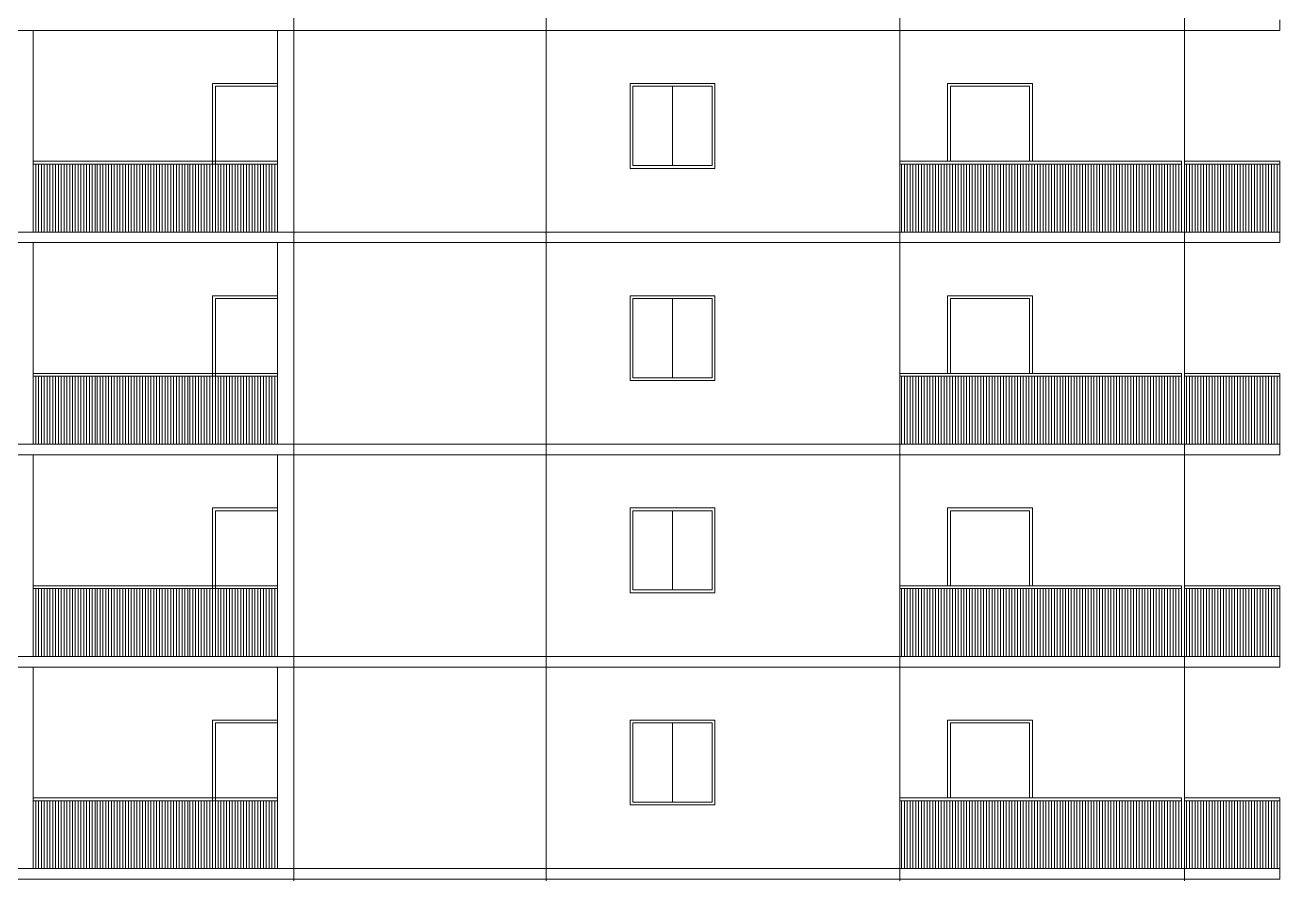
# Model space of a CAD drawing. Header units: inches. Extents: x 1090 to 1325, y 2 to 154.
# Drawn here: x 1176.18 to 1193.92, y 30.9 to 42.9 of the extents above; entities that cross this region are included whole.
import ezdxf

# ---------------------------------------------------------------- set-up
doc = ezdxf.new("R2010")
doc.units = ezdxf.units.IN
doc.header["$MEASUREMENT"] = 0
doc.layers.add('elev 1', color=252, linetype='Continuous', lineweight=9)

msp = doc.modelspace()

# ---------------------------------------------------------------- linework, layer by layer
at = {"layer": 'elev 1'}
for p, q in [((1179.978, 21.971), (1179.978, 61.971)), ((1183.548, 21.971), (1183.548, 61.971)), ((1188.548, 61.971), (1188.548, 21.821)), ((1192.573, 12.971), (1192.573, 61.971)), ((1176.293, 42.821), (1176.293, 39.971)), ((1179.748, 42.821), (1179.748, 39.971)), ((1179.978, 42.821), (1179.978, 39.971)), ((1185.332, 42.031), (1185.332, 40.911)), ((1179.748, 40.971), (1176.293, 40.971)), ((1179.748, 40.931), (1176.293, 40.931)), ((1176.328, 39.971), (1176.328, 40.931)), ((1176.368, 39.971), (1176.368, 40.931)), ((1176.408, 39.971), (1176.408, 40.931)), ((1176.448, 39.971), (1176.448, 40.931)), ((1176.488, 39.971), (1176.488, 40.931)), ((1176.528, 39.971), (1176.528, 40.931)), ((1176.568, 39.971), (1176.568, 40.931)), ((1176.608, 39.971), (1176.608, 40.931)), ((1176.648, 39.971), (1176.648, 40.931)), ((1176.688, 39.971), (1176.688, 40.931)), ((1176.728, 39.971), (1176.728, 40.931)), ((1176.768, 39.971), (1176.768, 40.931)), ((1176.808, 39.971), (1176.808, 40.931)), ((1176.848, 39.971), (1176.848, 40.931)), ((1176.888, 39.971), (1176.888, 40.931)), ((1176.928, 39.971), (1176.928, 40.931)), ((1176.968, 39.971), (1176.968, 40.931)), ((1177.008, 39.971), (1177.008, 40.931)), ((1177.048, 39.971), (1177.048, 40.931)), ((1177.088, 39.971), (1177.088, 40.931)), ((1177.128, 39.971), (1177.128, 40.931)), ((1177.168, 39.971), (1177.168, 40.931)), ((1177.198, 39.971), (1177.198, 40.931)), ((1177.238, 39.971), (1177.238, 40.931)), ((1177.278, 39.971), (1177.278, 40.931)), ((1177.318, 39.971), (1177.318, 40.931)), ((1177.358, 39.971), (1177.358, 40.931)), ((1177.398, 39.971), (1177.398, 40.931)), ((1177.438, 39.971), (1177.438, 40.931)), ((1177.478, 39.971), (1177.478, 40.931)), ((1177.518, 39.971), (1177.518, 40.931)), ((1177.558, 39.971), (1177.558, 40.931)), ((1177.598, 39.971), (1177.598, 40.931)), ((1177.638, 39.971), (1177.638, 40.931)), ((1177.678, 39.971), (1177.678, 40.931)), ((1177.718, 39.971), (1177.718, 40.931)), ((1177.758, 39.971), (1177.758, 40.931)), ((1177.798, 39.971), (1177.798, 40.931)), ((1177.838, 39.971), (1177.838, 40.931)), ((1177.878, 39.971), (1177.878, 40.931)), ((1177.918, 39.971), (1177.918, 40.931)), ((1177.958, 39.971), (1177.958, 40.931)), ((1177.998, 39.971), (1177.998, 40.931)), ((1178.038, 39.971), (1178.038, 40.931)), ((1178.078, 39.971), (1178.078, 40.931)), ((1178.118, 39.971), (1178.118, 40.931)), ((1178.158, 39.971), (1178.158, 40.931)), ((1178.198, 39.971), (1178.198, 40.931)), ((1178.238, 39.971), (1178.238, 40.931)), ((1178.278, 39.971), (1178.278, 40.931)), ((1178.318, 39.971), (1178.318, 40.931)), ((1178.358, 39.971), (1178.358, 40.931)), ((1178.398, 39.971), (1178.398, 40.931)), ((1178.438, 39.971), (1178.438, 40.931)), ((1178.478, 39.971), (1178.478, 40.931)), ((1178.508, 39.971), (1178.508, 40.931)), ((1178.548, 39.971), (1178.548, 40.931)), ((1178.588, 39.971), (1178.588, 40.931)), ((1178.628, 39.971), (1178.628, 40.931)), ((1178.668, 39.971), (1178.668, 40.931)), ((1178.708, 39.971), (1178.708, 40.931)), ((1178.748, 39.971), (1178.748, 40.931)), ((1178.788, 39.971), (1178.788, 40.931)), ((1178.828, 39.971), (1178.828, 40.931)), ((1178.868, 39.971), (1178.868, 40.931)), ((1178.908, 39.971), (1178.908, 40.931)), ((1178.948, 39.971), (1178.948, 40.931)), ((1178.988, 39.971), (1178.988, 40.931)), ((1179.028, 39.971), (1179.028, 40.931)), ((1179.068, 39.971), (1179.068, 40.931)), ((1179.108, 39.971), (1179.108, 40.931)), ((1179.148, 39.971), (1179.148, 40.931)), ((1179.188, 39.971), (1179.188, 40.931)), ((1179.228, 39.971), (1179.228, 40.931)), ((1179.268, 39.971), (1179.268, 40.931)), ((1179.308, 39.971), (1179.308, 40.931)), ((1179.348, 39.971), (1179.348, 40.931)), ((1179.388, 39.971), (1179.388, 40.931)), ((1179.428, 39.971), (1179.428, 40.931)), ((1179.468, 39.971), (1179.468, 40.931)), ((1179.508, 39.971), (1179.508, 40.931)), ((1179.548, 39.971), (1179.548, 40.931)), ((1179.588, 39.971), (1179.588, 40.931)), ((1179.628, 39.971), (1179.628, 40.931)), ((1179.668, 39.971), (1179.668, 40.931)), ((1179.708, 39.971), (1179.708, 40.931)), ((1179.748, 39.971), (1179.748, 40.931)), ((1192.533, 40.971), (1188.548, 40.971)), ((1192.533, 40.931), (1188.548, 40.931)), ((1188.573, 39.971), (1188.573, 40.931)), ((1188.613, 39.971), (1188.613, 40.931)), ((1188.653, 39.971), (1188.653, 40.931)), ((1188.693, 39.971), (1188.693, 40.931)), ((1188.733, 39.971), (1188.733, 40.931)), ((1188.773, 39.971), (1188.773, 40.931)), ((1188.813, 39.971), (1188.813, 40.931)), ((1188.853, 39.971), (1188.853, 40.931)), ((1188.893, 39.971), (1188.893, 40.931)), ((1188.933, 39.971), (1188.933, 40.931)), ((1188.973, 39.971), (1188.973, 40.931)), ((1189.013, 39.971), (1189.013, 40.931)), ((1189.053, 39.971), (1189.053, 40.931)), ((1189.093, 39.971), (1189.093, 40.931)), ((1189.133, 39.971), (1189.133, 40.931)), ((1189.173, 39.971), (1189.173, 40.931)), ((1189.213, 39.971), (1189.213, 40.931)), ((1189.253, 39.971), (1189.253, 40.931)), ((1189.293, 39.971), (1189.293, 40.931)), ((1189.333, 39.971), (1189.333, 40.931)), ((1189.373, 39.971), (1189.373, 40.931)), ((1189.413, 39.971), (1189.413, 40.931)), ((1189.453, 39.971), (1189.453, 40.931)), ((1189.493, 39.971), (1189.493, 40.931)), ((1189.533, 39.971), (1189.533, 40.931)), ((1189.573, 39.971), (1189.573, 40.931)), ((1189.613, 39.971), (1189.613, 40.931)), ((1189.653, 39.971), (1189.653, 40.931)), ((1189.693, 39.971), (1189.693, 40.931)), ((1189.733, 39.971), (1189.733, 40.931)), ((1189.773, 39.971), (1189.773, 40.931)), ((1189.813, 39.971), (1189.813, 40.931)), ((1189.853, 39.971), (1189.853, 40.931)), ((1189.893, 39.971), (1189.893, 40.931)), ((1189.933, 39.971), (1189.933, 40.931)), ((1189.973, 39.971), (1189.973, 40.931)), ((1190.013, 39.971), (1190.013, 40.931)), ((1190.053, 39.971), (1190.053, 40.931)), ((1190.093, 39.971), (1190.093, 40.931)), ((1190.133, 39.971), (1190.133, 40.931)), ((1190.173, 39.971), (1190.173, 40.931)), ((1190.213, 39.971), (1190.213, 40.931)), ((1190.253, 39.971), (1190.253, 40.931)), ((1190.293, 39.971), (1190.293, 40.931)), ((1190.333, 39.971), (1190.333, 40.931)), ((1190.373, 39.971), (1190.373, 40.931)), ((1190.413, 39.971), (1190.413, 40.931)), ((1190.453, 39.971), (1190.453, 40.931)), ((1190.493, 39.971), (1190.493, 40.931)), ((1190.533, 39.971), (1190.533, 40.931)), ((1190.573, 39.971), (1190.573, 40.931)), ((1190.613, 39.971), (1190.613, 40.931)), ((1190.653, 39.971), (1190.653, 40.931)), ((1190.693, 39.971), (1190.693, 40.931)), ((1190.733, 39.971), (1190.733, 40.931)), ((1190.773, 39.971), (1190.773, 40.931)), ((1190.813, 39.971), (1190.813, 40.931)), ((1190.853, 39.971), (1190.853, 40.931)), ((1190.893, 39.971), (1190.893, 40.931)), ((1190.933, 39.971), (1190.933, 40.931)), ((1190.973, 39.971), (1190.973, 40.931)), ((1191.013, 39.971), (1191.013, 40.931)), ((1191.053, 39.971), (1191.053, 40.931)), ((1191.093, 39.971), (1191.093, 40.931)), ((1191.133, 39.971), (1191.133, 40.931)), ((1191.173, 39.971), (1191.173, 40.931)), ((1191.213, 39.971), (1191.213, 40.931)), ((1191.253, 39.971), (1191.253, 40.931)), ((1191.293, 39.971), (1191.293, 40.931)), ((1191.333, 39.971), (1191.333, 40.931)), ((1191.373, 39.971), (1191.373, 40.931)), ((1191.413, 39.971), (1191.413, 40.931)), ((1191.453, 39.971), (1191.453, 40.931)), ((1191.493, 39.971), (1191.493, 40.931)), ((1191.533, 39.971), (1191.533, 40.931)), ((1191.573, 39.971), (1191.573, 40.931)), ((1191.613, 39.971), (1191.613, 40.931)), ((1191.653, 39.971), (1191.653, 40.931)), ((1191.693, 39.971), (1191.693, 40.931)), ((1191.733, 39.971), (1191.733, 40.931)), ((1191.773, 39.971), (1191.773, 40.931)), ((1191.813, 39.971), (1191.813, 40.931)), ((1191.853, 39.971), (1191.853, 40.931)), ((1191.893, 39.971), (1191.893, 40.931)), ((1191.933, 39.971), (1191.933, 40.931)), ((1191.973, 39.971), (1191.973, 40.931)), ((1192.013, 39.971), (1192.013, 40.931)), ((1192.053, 39.971), (1192.053, 40.931)), ((1192.093, 39.971), (1192.093, 40.931)), ((1192.133, 39.971), (1192.133, 40.931)), ((1192.173, 39.971), (1192.173, 40.931)), ((1192.213, 39.971), (1192.213, 40.931)), ((1192.253, 39.971), (1192.253, 40.931)), ((1192.293, 39.971), (1192.293, 40.931)), ((1192.333, 39.971), (1192.333, 40.931)), ((1192.373, 39.971), (1192.373, 40.931)), ((1192.413, 39.971), (1192.413, 40.931)), ((1192.453, 39.971), (1192.453, 40.931)), ((1192.493, 39.971), (1192.493, 40.931)), ((1192.533, 39.971), (1192.533, 40.971)), ((1193.923, 40.971), (1192.573, 40.971)), ((1193.923, 40.931), (1192.573, 40.931)), ((1192.603, 39.971), (1192.603, 40.931)), ((1192.643, 39.971), (1192.643, 40.931)), ((1192.683, 39.971), (1192.683, 40.931)), ((1192.723, 39.971), (1192.723, 40.931)), ((1192.763, 39.971), (1192.763, 40.931)), ((1192.803, 39.971), (1192.803, 40.931)), ((1192.843, 39.971), (1192.843, 40.931)), ((1192.883, 39.971), (1192.883, 40.931)), ((1192.923, 39.971), (1192.923, 40.931)), ((1192.963, 39.971), (1192.963, 40.931)), ((1193.003, 39.971), (1193.003, 40.931)), ((1193.043, 39.971), (1193.043, 40.931)), ((1193.083, 39.971), (1193.083, 40.931)), ((1193.123, 39.971), (1193.123, 40.931)), ((1193.163, 39.971), (1193.163, 40.931)), ((1193.203, 39.971), (1193.203, 40.931)), ((1193.243, 39.971), (1193.243, 40.931)), ((1193.283, 39.971), (1193.283, 40.931)), ((1193.323, 39.971), (1193.323, 40.931)), ((1193.363, 39.971), (1193.363, 40.931)), ((1193.403, 39.971), (1193.403, 40.931)), ((1193.443, 39.971), (1193.443, 40.931)), ((1193.483, 39.971), (1193.483, 40.931)), ((1193.523, 39.971), (1193.523, 40.931)), ((1193.563, 39.971), (1193.563, 40.931)), ((1193.603, 39.971), (1193.603, 40.931)), ((1193.643, 39.971), (1193.643, 40.931)), ((1193.683, 39.971), (1193.683, 40.931)), ((1193.723, 39.971), (1193.723, 40.931)), ((1193.763, 39.971), (1193.763, 40.931)), ((1193.803, 39.971), (1193.803, 40.931)), ((1193.843, 39.971), (1193.843, 40.931)), ((1193.883, 39.971), (1193.883, 40.931)), ((1193.923, 39.971), (1193.923, 40.971)), ((1193.923, 39.971), (1160.538, 39.971)), ((1176.293, 39.821), (1176.293, 36.971)), ((1179.748, 39.821), (1179.748, 36.971)), ((1179.978, 39.821), (1179.978, 36.971)), ((1185.332, 39.031), (1185.332, 37.911)), ((1179.748, 37.971), (1176.293, 37.971)), ((1179.748, 37.931), (1176.293, 37.931)), ((1176.328, 36.971), (1176.328, 37.931)), ((1176.368, 36.971), (1176.368, 37.931)), ((1176.408, 36.971), (1176.408, 37.931)), ((1176.448, 36.971), (1176.448, 37.931)), ((1176.488, 36.971), (1176.488, 37.931)), ((1176.528, 36.971), (1176.528, 37.931)), ((1176.568, 36.971), (1176.568, 37.931)), ((1176.608, 36.971), (1176.608, 37.931)), ((1176.648, 36.971), (1176.648, 37.931)), ((1176.688, 36.971), (1176.688, 37.931)), ((1176.728, 36.971), (1176.728, 37.931)), ((1176.768, 36.971), (1176.768, 37.931)), ((1176.808, 36.971), (1176.808, 37.931)), ((1176.848, 36.971), (1176.848, 37.931)), ((1176.888, 36.971), (1176.888, 37.931)), ((1176.928, 36.971), (1176.928, 37.931)), ((1176.968, 36.971), (1176.968, 37.931)), ((1177.008, 36.971), (1177.008, 37.931)), ((1177.048, 36.971), (1177.048, 37.931)), ((1177.088, 36.971), (1177.088, 37.931)), ((1177.128, 36.971), (1177.128, 37.931)), ((1177.168, 36.971), (1177.168, 37.931)), ((1177.198, 36.971), (1177.198, 37.931)), ((1177.238, 36.971), (1177.238, 37.931)), ((1177.278, 36.971), (1177.278, 37.931)), ((1177.318, 36.971), (1177.318, 37.931)), ((1177.358, 36.971), (1177.358, 37.931)), ((1177.398, 36.971), (1177.398, 37.931)), ((1177.438, 36.971), (1177.438, 37.931)), ((1177.478, 36.971), (1177.478, 37.931)), ((1177.518, 36.971), (1177.518, 37.931)), ((1177.558, 36.971), (1177.558, 37.931)), ((1177.598, 36.971), (1177.598, 37.931)), ((1177.638, 36.971), (1177.638, 37.931)), ((1177.678, 36.971), (1177.678, 37.931)), ((1177.718, 36.971), (1177.718, 37.931)), ((1177.758, 36.971), (1177.758, 37.931)), ((1177.798, 36.971), (1177.798, 37.931)), ((1177.838, 36.971), (1177.838, 37.931)), ((1177.878, 36.971), (1177.878, 37.931)), ((1177.918, 36.971), (1177.918, 37.931)), ((1177.958, 36.971), (1177.958, 37.931)), ((1177.998, 36.971), (1177.998, 37.931)), ((1178.038, 36.971), (1178.038, 37.931)), ((1178.078, 36.971), (1178.078, 37.931)), ((1178.118, 36.971), (1178.118, 37.931)), ((1178.158, 36.971), (1178.158, 37.931)), ((1178.198, 36.971), (1178.198, 37.931)), ((1178.238, 36.971), (1178.238, 37.931)), ((1178.278, 36.971), (1178.278, 37.931)), ((1178.318, 36.971), (1178.318, 37.931)), ((1178.358, 36.971), (1178.358, 37.931)), ((1178.398, 36.971), (1178.398, 37.931)), ((1178.438, 36.971), (1178.438, 37.931)), ((1178.478, 36.971), (1178.478, 37.931)), ((1178.508, 36.971), (1178.508, 37.931)), ((1178.548, 36.971), (1178.548, 37.931)), ((1178.588, 36.971), (1178.588, 37.931)), ((1178.628, 36.971), (1178.628, 37.931)), ((1178.668, 36.971), (1178.668, 37.931)), ((1178.708, 36.971), (1178.708, 37.931)), ((1178.748, 36.971), (1178.748, 37.931)), ((1178.788, 36.971), (1178.788, 37.931)), ((1178.828, 36.971), (1178.828, 37.931)), ((1178.868, 36.971), (1178.868, 37.931)), ((1178.908, 36.971), (1178.908, 37.931)), ((1178.948, 36.971), (1178.948, 37.931)), ((1178.988, 36.971), (1178.988, 37.931)), ((1179.028, 36.971), (1179.028, 37.931)), ((1179.068, 36.971), (1179.068, 37.931)), ((1179.108, 36.971), (1179.108, 37.931)), ((1179.148, 36.971), (1179.148, 37.931)), ((1179.188, 36.971), (1179.188, 37.931)), ((1179.228, 36.971), (1179.228, 37.931)), ((1179.268, 36.971), (1179.268, 37.931)), ((1179.308, 36.971), (1179.308, 37.931)), ((1179.348, 36.971), (1179.348, 37.931)), ((1179.388, 36.971), (1179.388, 37.931)), ((1179.428, 36.971), (1179.428, 37.931)), ((1179.468, 36.971), (1179.468, 37.931)), ((1179.508, 36.971), (1179.508, 37.931)), ((1179.548, 36.971), (1179.548, 37.931)), ((1179.588, 36.971), (1179.588, 37.931)), ((1179.628, 36.971), (1179.628, 37.931)), ((1179.668, 36.971), (1179.668, 37.931)), ((1179.708, 36.971), (1179.708, 37.931)), ((1179.748, 36.971), (1179.748, 37.931)), ((1192.533, 37.971), (1188.548, 37.971)), ((1192.533, 37.931), (1188.548, 37.931)), ((1188.573, 36.971), (1188.573, 37.931)), ((1188.613, 36.971), (1188.613, 37.931)), ((1188.653, 36.971), (1188.653, 37.931)), ((1188.693, 36.971), (1188.693, 37.931)), ((1188.733, 36.971), (1188.733, 37.931)), ((1188.773, 36.971), (1188.773, 37.931)), ((1188.813, 36.971), (1188.813, 37.931)), ((1188.853, 36.971), (1188.853, 37.931)), ((1188.893, 36.971), (1188.893, 37.931)), ((1188.933, 36.971), (1188.933, 37.931)), ((1188.973, 36.971), (1188.973, 37.931)), ((1189.013, 36.971), (1189.013, 37.931)), ((1189.053, 36.971), (1189.053, 37.931)), ((1189.093, 36.971), (1189.093, 37.931)), ((1189.133, 36.971), (1189.133, 37.931)), ((1189.173, 36.971), (1189.173, 37.931)), ((1189.213, 36.971), (1189.213, 37.931)), ((1189.253, 36.971), (1189.253, 37.931)), ((1189.293, 36.971), (1189.293, 37.931)), ((1189.333, 36.971), (1189.333, 37.931)), ((1189.373, 36.971), (1189.373, 37.931)), ((1189.413, 36.971), (1189.413, 37.931)), ((1189.453, 36.971), (1189.453, 37.931)), ((1189.493, 36.971), (1189.493, 37.931)), ((1189.533, 36.971), (1189.533, 37.931)), ((1189.573, 36.971), (1189.573, 37.931)), ((1189.613, 36.971), (1189.613, 37.931)), ((1189.653, 36.971), (1189.653, 37.931)), ((1189.693, 36.971), (1189.693, 37.931)), ((1189.733, 36.971), (1189.733, 37.931)), ((1189.773, 36.971), (1189.773, 37.931)), ((1189.813, 36.971), (1189.813, 37.931)), ((1189.853, 36.971), (1189.853, 37.931)), ((1189.893, 36.971), (1189.893, 37.931)), ((1189.933, 36.971), (1189.933, 37.931)), ((1189.973, 36.971), (1189.973, 37.931)), ((1190.013, 36.971), (1190.013, 37.931)), ((1190.053, 36.971), (1190.053, 37.931)), ((1190.093, 36.971), (1190.093, 37.931)), ((1190.133, 36.971), (1190.133, 37.931)), ((1190.173, 36.971), (1190.173, 37.931)), ((1190.213, 36.971), (1190.213, 37.931)), ((1190.253, 36.971), (1190.253, 37.931)), ((1190.293, 36.971), (1190.293, 37.931)), ((1190.333, 36.971), (1190.333, 37.931)), ((1190.373, 36.971), (1190.373, 37.931)), ((1190.413, 36.971), (1190.413, 37.931)), ((1190.453, 36.971), (1190.453, 37.931)), ((1190.493, 36.971), (1190.493, 37.931)), ((1190.533, 36.971), (1190.533, 37.931)), ((1190.573, 36.971), (1190.573, 37.931)), ((1190.613, 36.971), (1190.613, 37.931)), ((1190.653, 36.971), (1190.653, 37.931)), ((1190.693, 36.971), (1190.693, 37.931)), ((1190.733, 36.971), (1190.733, 37.931)), ((1190.773, 36.971), (1190.773, 37.931)), ((1190.813, 36.971), (1190.813, 37.931)), ((1190.853, 36.971), (1190.853, 37.931)), ((1190.893, 36.971), (1190.893, 37.931)), ((1190.933, 36.971), (1190.933, 37.931)), ((1190.973, 36.971), (1190.973, 37.931)), ((1191.013, 36.971), (1191.013, 37.931)), ((1191.053, 36.971), (1191.053, 37.931)), ((1191.093, 36.971), (1191.093, 37.931)), ((1191.133, 36.971), (1191.133, 37.931)), ((1191.173, 36.971), (1191.173, 37.931)), ((1191.213, 36.971), (1191.213, 37.931)), ((1191.253, 36.971), (1191.253, 37.931)), ((1191.293, 36.971), (1191.293, 37.931)), ((1191.333, 36.971), (1191.333, 37.931)), ((1191.373, 36.971), (1191.373, 37.931)), ((1191.413, 36.971), (1191.413, 37.931)), ((1191.453, 36.971), (1191.453, 37.931)), ((1191.493, 36.971), (1191.493, 37.931)), ((1191.533, 36.971), (1191.533, 37.931)), ((1191.573, 36.971), (1191.573, 37.931)), ((1191.613, 36.971), (1191.613, 37.931)), ((1191.653, 36.971), (1191.653, 37.931)), ((1191.693, 36.971), (1191.693, 37.931)), ((1191.733, 36.971), (1191.733, 37.931)), ((1191.773, 36.971), (1191.773, 37.931)), ((1191.813, 36.971), (1191.813, 37.931)), ((1191.853, 36.971), (1191.853, 37.931)), ((1191.893, 36.971), (1191.893, 37.931)), ((1191.933, 36.971), (1191.933, 37.931)), ((1191.973, 36.971), (1191.973, 37.931)), ((1192.013, 36.971), (1192.013, 37.931)), ((1192.053, 36.971), (1192.053, 37.931)), ((1192.093, 36.971), (1192.093, 37.931)), ((1192.133, 36.971), (1192.133, 37.931)), ((1192.173, 36.971), (1192.173, 37.931)), ((1192.213, 36.971), (1192.213, 37.931)), ((1192.253, 36.971), (1192.253, 37.931)), ((1192.293, 36.971), (1192.293, 37.931)), ((1192.333, 36.971), (1192.333, 37.931)), ((1192.373, 36.971), (1192.373, 37.931)), ((1192.413, 36.971), (1192.413, 37.931)), ((1192.453, 36.971), (1192.453, 37.931)), ((1192.493, 36.971), (1192.493, 37.931)), ((1192.533, 36.971), (1192.533, 37.971)), ((1193.923, 37.971), (1192.573, 37.971)), ((1193.923, 37.931), (1192.573, 37.931)), ((1192.603, 36.971), (1192.603, 37.931)), ((1192.643, 36.971), (1192.643, 37.931)), ((1192.683, 36.971), (1192.683, 37.931)), ((1192.723, 36.971), (1192.723, 37.931)), ((1192.763, 36.971), (1192.763, 37.931)), ((1192.803, 36.971), (1192.803, 37.931)), ((1192.843, 36.971), (1192.843, 37.931)), ((1192.883, 36.971), (1192.883, 37.931)), ((1192.923, 36.971), (1192.923, 37.931)), ((1192.963, 36.971), (1192.963, 37.931)), ((1193.003, 36.971), (1193.003, 37.931)), ((1193.043, 36.971), (1193.043, 37.931)), ((1193.083, 36.971), (1193.083, 37.931)), ((1193.123, 36.971), (1193.123, 37.931)), ((1193.163, 36.971), (1193.163, 37.931)), ((1193.203, 36.971), (1193.203, 37.931)), ((1193.243, 36.971), (1193.243, 37.931)), ((1193.283, 36.971), (1193.283, 37.931)), ((1193.323, 36.971), (1193.323, 37.931)), ((1193.363, 36.971), (1193.363, 37.931)), ((1193.403, 36.971), (1193.403, 37.931)), ((1193.443, 36.971), (1193.443, 37.931)), ((1193.483, 36.971), (1193.483, 37.931)), ((1193.523, 36.971), (1193.523, 37.931)), ((1193.563, 36.971), (1193.563, 37.931)), ((1193.603, 36.971), (1193.603, 37.931)), ((1193.643, 36.971), (1193.643, 37.931)), ((1193.683, 36.971), (1193.683, 37.931)), ((1193.723, 36.971), (1193.723, 37.931)), ((1193.763, 36.971), (1193.763, 37.931)), ((1193.803, 36.971), (1193.803, 37.931)), ((1193.843, 36.971), (1193.843, 37.931)), ((1193.883, 36.971), (1193.883, 37.931)), ((1193.923, 36.971), (1193.923, 37.971)), ((1193.923, 36.971), (1160.538, 36.971)), ((1176.293, 36.821), (1176.293, 33.971)), ((1179.748, 36.821), (1179.748, 33.971)), ((1179.978, 36.821), (1179.978, 33.971)), ((1185.332, 36.031), (1185.332, 34.911)), ((1179.748, 34.971), (1176.293, 34.971)), ((1192.533, 34.971), (1188.548, 34.971)), ((1192.533, 33.971), (1192.533, 34.971)), ((1193.923, 34.971), (1192.573, 34.971)), ((1193.923, 33.971), (1193.923, 34.971)), ((1179.748, 34.931), (1176.293, 34.931)), ((1176.328, 33.971), (1176.328, 34.931)), ((1176.368, 33.971), (1176.368, 34.931)), ((1176.408, 33.971), (1176.408, 34.931)), ((1176.448, 33.971), (1176.448, 34.931)), ((1176.488, 33.971), (1176.488, 34.931)), ((1176.528, 33.971), (1176.528, 34.931)), ((1176.568, 33.971), (1176.568, 34.931)), ((1176.608, 33.971), (1176.608, 34.931)), ((1176.648, 33.971), (1176.648, 34.931)), ((1176.688, 33.971), (1176.688, 34.931)), ((1176.728, 33.971), (1176.728, 34.931)), ((1176.768, 33.971), (1176.768, 34.931)), ((1176.808, 33.971), (1176.808, 34.931)), ((1176.848, 33.971), (1176.848, 34.931)), ((1176.888, 33.971), (1176.888, 34.931)), ((1176.928, 33.971), (1176.928, 34.931)), ((1176.968, 33.971), (1176.968, 34.931)), ((1177.008, 33.971), (1177.008, 34.931)), ((1177.048, 33.971), (1177.048, 34.931)), ((1177.088, 33.971), (1177.088, 34.931)), ((1177.128, 33.971), (1177.128, 34.931)), ((1177.168, 33.971), (1177.168, 34.931)), ((1177.198, 33.971), (1177.198, 34.931)), ((1177.238, 33.971), (1177.238, 34.931)), ((1177.278, 33.971), (1177.278, 34.931)), ((1177.318, 33.971), (1177.318, 34.931)), ((1177.358, 33.971), (1177.358, 34.931)), ((1177.398, 33.971), (1177.398, 34.931)), ((1177.438, 33.971), (1177.438, 34.931)), ((1177.478, 33.971), (1177.478, 34.931)), ((1177.518, 33.971), (1177.518, 34.931)), ((1177.558, 33.971), (1177.558, 34.931)), ((1177.598, 33.971), (1177.598, 34.931)), ((1177.638, 33.971), (1177.638, 34.931)), ((1177.678, 33.971), (1177.678, 34.931)), ((1177.718, 33.971), (1177.718, 34.931)), ((1177.758, 33.971), (1177.758, 34.931)), ((1177.798, 33.971), (1177.798, 34.931)), ((1177.838, 33.971), (1177.838, 34.931)), ((1177.878, 33.971), (1177.878, 34.931)), ((1177.918, 33.971), (1177.918, 34.931)), ((1177.958, 33.971), (1177.958, 34.931)), ((1177.998, 33.971), (1177.998, 34.931)), ((1178.038, 33.971), (1178.038, 34.931)), ((1178.078, 33.971), (1178.078, 34.931)), ((1178.118, 33.971), (1178.118, 34.931)), ((1178.158, 33.971), (1178.158, 34.931)), ((1178.198, 33.971), (1178.198, 34.931)), ((1178.238, 33.971), (1178.238, 34.931)), ((1178.278, 33.971), (1178.278, 34.931)), ((1178.318, 33.971), (1178.318, 34.931)), ((1178.358, 33.971), (1178.358, 34.931)), ((1178.398, 33.971), (1178.398, 34.931)), ((1178.438, 33.971), (1178.438, 34.931)), ((1178.478, 33.971), (1178.478, 34.931)), ((1178.508, 33.971), (1178.508, 34.931)), ((1178.548, 33.971), (1178.548, 34.931)), ((1178.588, 33.971), (1178.588, 34.931)), ((1178.628, 33.971), (1178.628, 34.931)), ((1178.668, 33.971), (1178.668, 34.931)), ((1178.708, 33.971), (1178.708, 34.931)), ((1178.748, 33.971), (1178.748, 34.931)), ((1178.788, 33.971), (1178.788, 34.931)), ((1178.828, 33.971), (1178.828, 34.931)), ((1178.868, 33.971), (1178.868, 34.931)), ((1178.908, 33.971), (1178.908, 34.931)), ((1178.948, 33.971), (1178.948, 34.931)), ((1178.988, 33.971), (1178.988, 34.931)), ((1179.028, 33.971), (1179.028, 34.931)), ((1179.068, 33.971), (1179.068, 34.931)), ((1179.108, 33.971), (1179.108, 34.931)), ((1179.148, 33.971), (1179.148, 34.931)), ((1179.188, 33.971), (1179.188, 34.931)), ((1179.228, 33.971), (1179.228, 34.931)), ((1179.268, 33.971), (1179.268, 34.931)), ((1179.308, 33.971), (1179.308, 34.931)), ((1179.348, 33.971), (1179.348, 34.931)), ((1179.388, 33.971), (1179.388, 34.931)), ((1179.428, 33.971), (1179.428, 34.931)), ((1179.468, 33.971), (1179.468, 34.931)), ((1179.508, 33.971), (1179.508, 34.931)), ((1179.548, 33.971), (1179.548, 34.931)), ((1179.588, 33.971), (1179.588, 34.931)), ((1179.628, 33.971), (1179.628, 34.931)), ((1179.668, 33.971), (1179.668, 34.931)), ((1179.708, 33.971), (1179.708, 34.931)), ((1179.748, 33.971), (1179.748, 34.931)), ((1192.533, 34.931), (1188.548, 34.931)), ((1188.573, 33.971), (1188.573, 34.931)), ((1188.613, 33.971), (1188.613, 34.931)), ((1188.653, 33.971), (1188.653, 34.931)), ((1188.693, 33.971), (1188.693, 34.931)), ((1188.733, 33.971), (1188.733, 34.931)), ((1188.773, 33.971), (1188.773, 34.931)), ((1188.813, 33.971), (1188.813, 34.931)), ((1188.853, 33.971), (1188.853, 34.931)), ((1188.893, 33.971), (1188.893, 34.931)), ((1188.933, 33.971), (1188.933, 34.931)), ((1188.973, 33.971), (1188.973, 34.931)), ((1189.013, 33.971), (1189.013, 34.931)), ((1189.053, 33.971), (1189.053, 34.931)), ((1189.093, 33.971), (1189.093, 34.931)), ((1189.133, 33.971), (1189.133, 34.931)), ((1189.173, 33.971), (1189.173, 34.931)), ((1189.213, 33.971), (1189.213, 34.931)), ((1189.253, 33.971), (1189.253, 34.931)), ((1189.293, 33.971), (1189.293, 34.931)), ((1189.333, 33.971), (1189.333, 34.931)), ((1189.373, 33.971), (1189.373, 34.931)), ((1189.413, 33.971), (1189.413, 34.931)), ((1189.453, 33.971), (1189.453, 34.931)), ((1189.493, 33.971), (1189.493, 34.931)), ((1189.533, 33.971), (1189.533, 34.931)), ((1189.573, 33.971), (1189.573, 34.931)), ((1189.613, 33.971), (1189.613, 34.931)), ((1189.653, 33.971), (1189.653, 34.931)), ((1189.693, 33.971), (1189.693, 34.931)), ((1189.733, 33.971), (1189.733, 34.931)), ((1189.773, 33.971), (1189.773, 34.931)), ((1189.813, 33.971), (1189.813, 34.931)), ((1189.853, 33.971), (1189.853, 34.931)), ((1189.893, 33.971), (1189.893, 34.931)), ((1189.933, 33.971), (1189.933, 34.931)), ((1189.973, 33.971), (1189.973, 34.931)), ((1190.013, 33.971), (1190.013, 34.931)), ((1190.053, 33.971), (1190.053, 34.931)), ((1190.093, 33.971), (1190.093, 34.931)), ((1190.133, 33.971), (1190.133, 34.931)), ((1190.173, 33.971), (1190.173, 34.931)), ((1190.213, 33.971), (1190.213, 34.931)), ((1190.253, 33.971), (1190.253, 34.931)), ((1190.293, 33.971), (1190.293, 34.931)), ((1190.333, 33.971), (1190.333, 34.931)), ((1190.373, 33.971), (1190.373, 34.931)), ((1190.413, 33.971), (1190.413, 34.931)), ((1190.453, 33.971), (1190.453, 34.931)), ((1190.493, 33.971), (1190.493, 34.931)), ((1190.533, 33.971), (1190.533, 34.931)), ((1190.573, 33.971), (1190.573, 34.931)), ((1190.613, 33.971), (1190.613, 34.931)), ((1190.653, 33.971), (1190.653, 34.931)), ((1190.693, 33.971), (1190.693, 34.931)), ((1190.733, 33.971), (1190.733, 34.931)), ((1190.773, 33.971), (1190.773, 34.931)), ((1190.813, 33.971), (1190.813, 34.931)), ((1190.853, 33.971), (1190.853, 34.931)), ((1190.893, 33.971), (1190.893, 34.931)), ((1190.933, 33.971), (1190.933, 34.931)), ((1190.973, 33.971), (1190.973, 34.931)), ((1191.013, 33.971), (1191.013, 34.931)), ((1191.053, 33.971), (1191.053, 34.931)), ((1191.093, 33.971), (1191.093, 34.931)), ((1191.133, 33.971), (1191.133, 34.931)), ((1191.173, 33.971), (1191.173, 34.931)), ((1191.213, 33.971), (1191.213, 34.931)), ((1191.253, 33.971), (1191.253, 34.931)), ((1191.293, 33.971), (1191.293, 34.931)), ((1191.333, 33.971), (1191.333, 34.931)), ((1191.373, 33.971), (1191.373, 34.931)), ((1191.413, 33.971), (1191.413, 34.931)), ((1191.453, 33.971), (1191.453, 34.931)), ((1191.493, 33.971), (1191.493, 34.931)), ((1191.533, 33.971), (1191.533, 34.931)), ((1191.573, 33.971), (1191.573, 34.931)), ((1191.613, 33.971), (1191.613, 34.931)), ((1191.653, 33.971), (1191.653, 34.931)), ((1191.693, 33.971), (1191.693, 34.931)), ((1191.733, 33.971), (1191.733, 34.931)), ((1191.773, 33.971), (1191.773, 34.931)), ((1191.813, 33.971), (1191.813, 34.931)), ((1191.853, 33.971), (1191.853, 34.931)), ((1191.893, 33.971), (1191.893, 34.931)), ((1191.933, 33.971), (1191.933, 34.931)), ((1191.973, 33.971), (1191.973, 34.931)), ((1192.013, 33.971), (1192.013, 34.931)), ((1192.053, 33.971), (1192.053, 34.931)), ((1192.093, 33.971), (1192.093, 34.931)), ((1192.133, 33.971), (1192.133, 34.931)), ((1192.173, 33.971), (1192.173, 34.931)), ((1192.213, 33.971), (1192.213, 34.931)), ((1192.253, 33.971), (1192.253, 34.931)), ((1192.293, 33.971), (1192.293, 34.931)), ((1192.333, 33.971), (1192.333, 34.931)), ((1192.373, 33.971), (1192.373, 34.931)), ((1192.413, 33.971), (1192.413, 34.931)), ((1192.453, 33.971), (1192.453, 34.931)), ((1192.493, 33.971), (1192.493, 34.931)), ((1193.923, 34.931), (1192.573, 34.931)), ((1192.603, 33.971), (1192.603, 34.931)), ((1192.643, 33.971), (1192.643, 34.931)), ((1192.683, 33.971), (1192.683, 34.931)), ((1192.723, 33.971), (1192.723, 34.931)), ((1192.763, 33.971), (1192.763, 34.931)), ((1192.803, 33.971), (1192.803, 34.931)), ((1192.843, 33.971), (1192.843, 34.931)), ((1192.883, 33.971), (1192.883, 34.931)), ((1192.923, 33.971), (1192.923, 34.931)), ((1192.963, 33.971), (1192.963, 34.931)), ((1193.003, 33.971), (1193.003, 34.931)), ((1193.043, 33.971), (1193.043, 34.931)), ((1193.083, 33.971), (1193.083, 34.931)), ((1193.123, 33.971), (1193.123, 34.931)), ((1193.163, 33.971), (1193.163, 34.931)), ((1193.203, 33.971), (1193.203, 34.931)), ((1193.243, 33.971), (1193.243, 34.931)), ((1193.283, 33.971), (1193.283, 34.931)), ((1193.323, 33.971), (1193.323, 34.931)), ((1193.363, 33.971), (1193.363, 34.931)), ((1193.403, 33.971), (1193.403, 34.931)), ((1193.443, 33.971), (1193.443, 34.931)), ((1193.483, 33.971), (1193.483, 34.931)), ((1193.523, 33.971), (1193.523, 34.931)), ((1193.563, 33.971), (1193.563, 34.931)), ((1193.603, 33.971), (1193.603, 34.931)), ((1193.643, 33.971), (1193.643, 34.931)), ((1193.683, 33.971), (1193.683, 34.931)), ((1193.723, 33.971), (1193.723, 34.931)), ((1193.763, 33.971), (1193.763, 34.931)), ((1193.803, 33.971), (1193.803, 34.931)), ((1193.843, 33.971), (1193.843, 34.931)), ((1193.883, 33.971), (1193.883, 34.931)), ((1193.923, 33.971), (1160.538, 33.971)), ((1176.293, 33.821), (1176.293, 30.971)), ((1179.748, 33.821), (1179.748, 30.971)), ((1179.978, 33.821), (1179.978, 30.971)), ((1185.332, 33.031), (1185.332, 31.911)), ((1179.748, 31.971), (1176.293, 31.971)), ((1192.533, 31.971), (1188.548, 31.971)), ((1192.533, 30.971), (1192.533, 31.971)), ((1193.923, 31.971), (1192.573, 31.971)), ((1193.923, 30.971), (1193.923, 31.971)), ((1179.748, 31.931), (1176.293, 31.931)), ((1176.328, 30.971), (1176.328, 31.931)), ((1176.368, 30.971), (1176.368, 31.931)), ((1176.408, 30.971), (1176.408, 31.931)), ((1176.448, 30.971), (1176.448, 31.931)), ((1176.488, 30.971), (1176.488, 31.931)), ((1176.528, 30.971), (1176.528, 31.931)), ((1176.568, 30.971), (1176.568, 31.931)), ((1176.608, 30.971), (1176.608, 31.931)), ((1176.648, 30.971), (1176.648, 31.931)), ((1176.688, 30.971), (1176.688, 31.931)), ((1176.728, 30.971), (1176.728, 31.931)), ((1176.768, 30.971), (1176.768, 31.931)), ((1176.808, 30.971), (1176.808, 31.931)), ((1176.848, 30.971), (1176.848, 31.931)), ((1176.888, 30.971), (1176.888, 31.931)), ((1176.928, 30.971), (1176.928, 31.931)), ((1176.968, 30.971), (1176.968, 31.931)), ((1177.008, 30.971), (1177.008, 31.931)), ((1177.048, 30.971), (1177.048, 31.931)), ((1177.088, 30.971), (1177.088, 31.931)), ((1177.128, 30.971), (1177.128, 31.931)), ((1177.168, 30.971), (1177.168, 31.931)), ((1177.198, 30.971), (1177.198, 31.931)), ((1177.238, 30.971), (1177.238, 31.931)), ((1177.278, 30.971), (1177.278, 31.931)), ((1177.318, 30.971), (1177.318, 31.931)), ((1177.358, 30.971), (1177.358, 31.931)), ((1177.398, 30.971), (1177.398, 31.931)), ((1177.438, 30.971), (1177.438, 31.931)), ((1177.478, 30.971), (1177.478, 31.931)), ((1177.518, 30.971), (1177.518, 31.931)), ((1177.558, 30.971), (1177.558, 31.931)), ((1177.598, 30.971), (1177.598, 31.931)), ((1177.638, 30.971), (1177.638, 31.931)), ((1177.678, 30.971), (1177.678, 31.931)), ((1177.718, 30.971), (1177.718, 31.931)), ((1177.758, 30.971), (1177.758, 31.931)), ((1177.798, 30.971), (1177.798, 31.931)), ((1177.838, 30.971), (1177.838, 31.931)), ((1177.878, 30.971), (1177.878, 31.931)), ((1177.918, 30.971), (1177.918, 31.931)), ((1177.958, 30.971), (1177.958, 31.931)), ((1177.998, 30.971), (1177.998, 31.931)), ((1178.038, 30.971), (1178.038, 31.931)), ((1178.078, 30.971), (1178.078, 31.931)), ((1178.118, 30.971), (1178.118, 31.931)), ((1178.158, 30.971), (1178.158, 31.931)), ((1178.198, 30.971), (1178.198, 31.931)), ((1178.238, 30.971), (1178.238, 31.931)), ((1178.278, 30.971), (1178.278, 31.931)), ((1178.318, 30.971), (1178.318, 31.931)), ((1178.358, 30.971), (1178.358, 31.931)), ((1178.398, 30.971), (1178.398, 31.931)), ((1178.438, 30.971), (1178.438, 31.931)), ((1178.478, 30.971), (1178.478, 31.931)), ((1178.508, 30.971), (1178.508, 31.931)), ((1178.548, 30.971), (1178.548, 31.931)), ((1178.588, 30.971), (1178.588, 31.931)), ((1178.628, 30.971), (1178.628, 31.931)), ((1178.668, 30.971), (1178.668, 31.931)), ((1178.708, 30.971), (1178.708, 31.931)), ((1178.748, 30.971), (1178.748, 31.931)), ((1178.788, 30.971), (1178.788, 31.931)), ((1178.828, 30.971), (1178.828, 31.931)), ((1178.868, 30.971), (1178.868, 31.931)), ((1178.908, 30.971), (1178.908, 31.931)), ((1178.948, 30.971), (1178.948, 31.931)), ((1178.988, 30.971), (1178.988, 31.931)), ((1179.028, 30.971), (1179.028, 31.931)), ((1179.068, 30.971), (1179.068, 31.931)), ((1179.108, 30.971), (1179.108, 31.931)), ((1179.148, 30.971), (1179.148, 31.931)), ((1179.188, 30.971), (1179.188, 31.931)), ((1179.228, 30.971), (1179.228, 31.931)), ((1179.268, 30.971), (1179.268, 31.931)), ((1179.308, 30.971), (1179.308, 31.931)), ((1179.348, 30.971), (1179.348, 31.931)), ((1179.388, 30.971), (1179.388, 31.931)), ((1179.428, 30.971), (1179.428, 31.931)), ((1179.468, 30.971), (1179.468, 31.931)), ((1179.508, 30.971), (1179.508, 31.931)), ((1179.548, 30.971), (1179.548, 31.931)), ((1179.588, 30.971), (1179.588, 31.931)), ((1179.628, 30.971), (1179.628, 31.931)), ((1179.668, 30.971), (1179.668, 31.931)), ((1179.708, 30.971), (1179.708, 31.931)), ((1179.748, 30.971), (1179.748, 31.931)), ((1192.533, 31.931), (1188.548, 31.931)), ((1188.573, 30.971), (1188.573, 31.931)), ((1188.613, 30.971), (1188.613, 31.931)), ((1188.653, 30.971), (1188.653, 31.931)), ((1188.693, 30.971), (1188.693, 31.931)), ((1188.733, 30.971), (1188.733, 31.931)), ((1188.773, 30.971), (1188.773, 31.931)), ((1188.813, 30.971), (1188.813, 31.931)), ((1188.853, 30.971), (1188.853, 31.931)), ((1188.893, 30.971), (1188.893, 31.931)), ((1188.933, 30.971), (1188.933, 31.931)), ((1188.973, 30.971), (1188.973, 31.931)), ((1189.013, 30.971), (1189.013, 31.931)), ((1189.053, 30.971), (1189.053, 31.931)), ((1189.093, 30.971), (1189.093, 31.931)), ((1189.133, 30.971), (1189.133, 31.931)), ((1189.173, 30.971), (1189.173, 31.931)), ((1189.213, 30.971), (1189.213, 31.931)), ((1189.253, 30.971), (1189.253, 31.931)), ((1189.293, 30.971), (1189.293, 31.931)), ((1189.333, 30.971), (1189.333, 31.931)), ((1189.373, 30.971), (1189.373, 31.931)), ((1189.413, 30.971), (1189.413, 31.931)), ((1189.453, 30.971), (1189.453, 31.931)), ((1189.493, 30.971), (1189.493, 31.931)), ((1189.533, 30.971), (1189.533, 31.931)), ((1189.573, 30.971), (1189.573, 31.931)), ((1189.613, 30.971), (1189.613, 31.931)), ((1189.653, 30.971), (1189.653, 31.931)), ((1189.693, 30.971), (1189.693, 31.931)), ((1189.733, 30.971), (1189.733, 31.931)), ((1189.773, 30.971), (1189.773, 31.931)), ((1189.813, 30.971), (1189.813, 31.931)), ((1189.853, 30.971), (1189.853, 31.931)), ((1189.893, 30.971), (1189.893, 31.931)), ((1189.933, 30.971), (1189.933, 31.931)), ((1189.973, 30.971), (1189.973, 31.931)), ((1190.013, 30.971), (1190.013, 31.931)), ((1190.053, 30.971), (1190.053, 31.931)), ((1190.093, 30.971), (1190.093, 31.931)), ((1190.133, 30.971), (1190.133, 31.931)), ((1190.173, 30.971), (1190.173, 31.931)), ((1190.213, 30.971), (1190.213, 31.931)), ((1190.253, 30.971), (1190.253, 31.931)), ((1190.293, 30.971), (1190.293, 31.931)), ((1190.333, 30.971), (1190.333, 31.931)), ((1190.373, 30.971), (1190.373, 31.931)), ((1190.413, 30.971), (1190.413, 31.931)), ((1190.453, 30.971), (1190.453, 31.931)), ((1190.493, 30.971), (1190.493, 31.931)), ((1190.533, 30.971), (1190.533, 31.931)), ((1190.573, 30.971), (1190.573, 31.931)), ((1190.613, 30.971), (1190.613, 31.931)), ((1190.653, 30.971), (1190.653, 31.931)), ((1190.693, 30.971), (1190.693, 31.931)), ((1190.733, 30.971), (1190.733, 31.931)), ((1190.773, 30.971), (1190.773, 31.931)), ((1190.813, 30.971), (1190.813, 31.931)), ((1190.853, 30.971), (1190.853, 31.931)), ((1190.893, 30.971), (1190.893, 31.931)), ((1190.933, 30.971), (1190.933, 31.931)), ((1190.973, 30.971), (1190.973, 31.931)), ((1191.013, 30.971), (1191.013, 31.931)), ((1191.053, 30.971), (1191.053, 31.931)), ((1191.093, 30.971), (1191.093, 31.931)), ((1191.133, 30.971), (1191.133, 31.931)), ((1191.173, 30.971), (1191.173, 31.931)), ((1191.213, 30.971), (1191.213, 31.931)), ((1191.253, 30.971), (1191.253, 31.931)), ((1191.293, 30.971), (1191.293, 31.931)), ((1191.333, 30.971), (1191.333, 31.931)), ((1191.373, 30.971), (1191.373, 31.931)), ((1191.413, 30.971), (1191.413, 31.931)), ((1191.453, 30.971), (1191.453, 31.931)), ((1191.493, 30.971), (1191.493, 31.931)), ((1191.533, 30.971), (1191.533, 31.931)), ((1191.573, 30.971), (1191.573, 31.931)), ((1191.613, 30.971), (1191.613, 31.931)), ((1191.653, 30.971), (1191.653, 31.931)), ((1191.693, 30.971), (1191.693, 31.931)), ((1191.733, 30.971), (1191.733, 31.931)), ((1191.773, 30.971), (1191.773, 31.931)), ((1191.813, 30.971), (1191.813, 31.931)), ((1191.853, 30.971), (1191.853, 31.931)), ((1191.893, 30.971), (1191.893, 31.931)), ((1191.933, 30.971), (1191.933, 31.931)), ((1191.973, 30.971), (1191.973, 31.931)), ((1192.013, 30.971), (1192.013, 31.931)), ((1192.053, 30.971), (1192.053, 31.931)), ((1192.093, 30.971), (1192.093, 31.931)), ((1192.133, 30.971), (1192.133, 31.931)), ((1192.173, 30.971), (1192.173, 31.931)), ((1192.213, 30.971), (1192.213, 31.931)), ((1192.253, 30.971), (1192.253, 31.931)), ((1192.293, 30.971), (1192.293, 31.931)), ((1192.333, 30.971), (1192.333, 31.931)), ((1192.373, 30.971), (1192.373, 31.931)), ((1192.413, 30.971), (1192.413, 31.931)), ((1192.453, 30.971), (1192.453, 31.931)), ((1192.493, 30.971), (1192.493, 31.931)), ((1193.923, 31.931), (1192.573, 31.931)), ((1192.603, 30.971), (1192.603, 31.931)), ((1192.643, 30.971), (1192.643, 31.931)), ((1192.683, 30.971), (1192.683, 31.931)), ((1192.723, 30.971), (1192.723, 31.931)), ((1192.763, 30.971), (1192.763, 31.931)), ((1192.803, 30.971), (1192.803, 31.931)), ((1192.843, 30.971), (1192.843, 31.931)), ((1192.883, 30.971), (1192.883, 31.931)), ((1192.923, 30.971), (1192.923, 31.931)), ((1192.963, 30.971), (1192.963, 31.931)), ((1193.003, 30.971), (1193.003, 31.931)), ((1193.043, 30.971), (1193.043, 31.931)), ((1193.083, 30.971), (1193.083, 31.931)), ((1193.123, 30.971), (1193.123, 31.931)), ((1193.163, 30.971), (1193.163, 31.931)), ((1193.203, 30.971), (1193.203, 31.931)), ((1193.243, 30.971), (1193.243, 31.931)), ((1193.283, 30.971), (1193.283, 31.931)), ((1193.323, 30.971), (1193.323, 31.931)), ((1193.363, 30.971), (1193.363, 31.931)), ((1193.403, 30.971), (1193.403, 31.931)), ((1193.443, 30.971), (1193.443, 31.931)), ((1193.483, 30.971), (1193.483, 31.931)), ((1193.523, 30.971), (1193.523, 31.931)), ((1193.563, 30.971), (1193.563, 31.931)), ((1193.603, 30.971), (1193.603, 31.931)), ((1193.643, 30.971), (1193.643, 31.931)), ((1193.683, 30.971), (1193.683, 31.931)), ((1193.723, 30.971), (1193.723, 31.931)), ((1193.763, 30.971), (1193.763, 31.931)), ((1193.803, 30.971), (1193.803, 31.931)), ((1193.843, 30.971), (1193.843, 31.931)), ((1193.883, 30.971), (1193.883, 31.931)), ((1193.923, 30.971), (1160.538, 30.971))]:
    msp.add_line(p, q, dxfattribs=at)
for points in [[(1193.923, 42.971), (1193.923, 42.821), (1160.538, 42.821)], [(1178.828, 39.971), (1178.828, 42.071), (1179.748, 42.071)], [(1190.423, 40.971), (1190.423, 42.071), (1189.223, 42.071), (1189.223, 40.971)], [(1178.868, 39.971), (1178.868, 42.031), (1179.748, 42.031)], [(1190.383, 40.971), (1190.383, 42.031), (1189.263, 42.031), (1189.263, 40.971)], [(1177.128, 39.971), (1177.128, 40.931)], [(1178.438, 39.971), (1178.438, 40.931)], [(1193.923, 39.971), (1193.923, 39.821), (1160.538, 39.821)], [(1178.828, 36.971), (1178.828, 39.071), (1179.748, 39.071)], [(1190.423, 37.971), (1190.423, 39.071), (1189.223, 39.071), (1189.223, 37.971)], [(1178.868, 36.971), (1178.868, 39.031), (1179.748, 39.031)], [(1190.383, 37.971), (1190.383, 39.031), (1189.263, 39.031), (1189.263, 37.971)], [(1177.128, 36.971), (1177.128, 37.931)], [(1178.438, 36.971), (1178.438, 37.931)], [(1193.923, 36.971), (1193.923, 36.821), (1160.538, 36.821)], [(1178.828, 33.971), (1178.828, 36.071), (1179.748, 36.071)], [(1178.868, 33.971), (1178.868, 36.031), (1179.748, 36.031)], [(1190.423, 34.971), (1190.423, 36.071), (1189.223, 36.071), (1189.223, 34.971)], [(1190.383, 34.971), (1190.383, 36.031), (1189.263, 36.031), (1189.263, 34.971)], [(1177.128, 33.971), (1177.128, 34.931)], [(1178.438, 33.971), (1178.438, 34.931)], [(1193.923, 33.971), (1193.923, 33.821), (1160.538, 33.821)], [(1178.828, 30.971), (1178.828, 33.071), (1179.748, 33.071)], [(1178.868, 30.971), (1178.868, 33.031), (1179.748, 33.031)], [(1190.423, 31.971), (1190.423, 33.071), (1189.223, 33.071), (1189.223, 31.971)], [(1190.383, 31.971), (1190.383, 33.031), (1189.263, 33.031), (1189.263, 31.971)], [(1177.128, 30.971), (1177.128, 31.931)], [(1178.438, 30.971), (1178.438, 31.931)], [(1193.923, 30.971), (1193.923, 30.821), (1160.538, 30.821)]]:
    msp.add_lwpolyline(points, dxfattribs=at)
for points in [[(1184.732, 42.071), (1185.932, 42.071), (1185.932, 40.871), (1184.732, 40.871)], [(1184.772, 42.031), (1185.892, 42.031), (1185.892, 40.911), (1184.772, 40.911)], [(1184.732, 39.071), (1185.932, 39.071), (1185.932, 37.871), (1184.732, 37.871)], [(1184.772, 39.031), (1185.892, 39.031), (1185.892, 37.911), (1184.772, 37.911)], [(1184.732, 36.071), (1185.932, 36.071), (1185.932, 34.871), (1184.732, 34.871)], [(1184.772, 36.031), (1185.892, 36.031), (1185.892, 34.911), (1184.772, 34.911)], [(1184.732, 33.071), (1185.932, 33.071), (1185.932, 31.871), (1184.732, 31.871)], [(1184.772, 33.031), (1185.892, 33.031), (1185.892, 31.911), (1184.772, 31.911)]]:
    msp.add_lwpolyline(points, close=True, dxfattribs=at)

doc.saveas('drawing.dxf')
